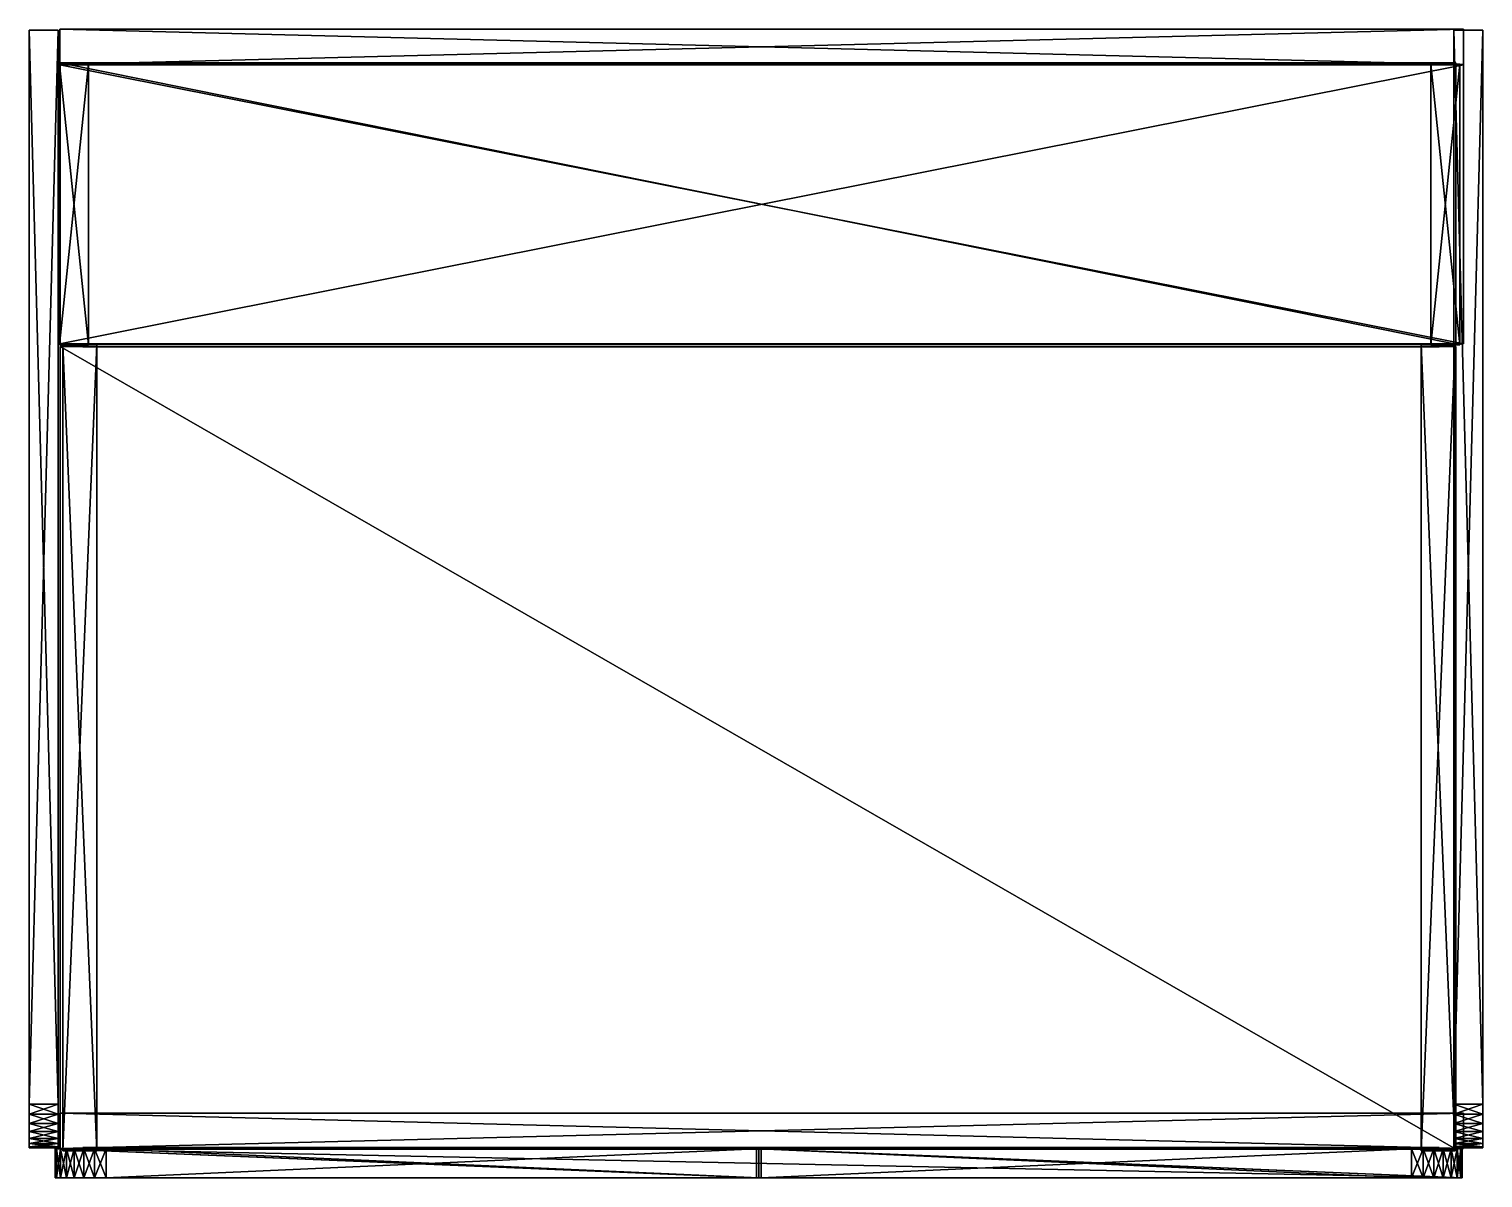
# Model space of a CAD drawing. Header units: centimetres. Extents: x -500 to 500, y -395 to 395.
import ezdxf

# ---------------------------------------------------------------- set-up
doc = ezdxf.new("R2010")
doc.units = ezdxf.units.CM
doc.layers.add('beige', color=7, linetype='Continuous', true_color=0xb1581b)
doc.layers.add('grey solid', color=7, linetype='Continuous', true_color=0xb1581b)

msp = doc.modelspace()

# ---------------------------------------------------------------- meshes
at = {"layer": 'beige', "color": 213, "true_color": 0xe158c7}
mesh = msp.add_polyface(dxfattribs=at)
corners = [(-481.83, -394.76, 393), (-480.91, -394.76, 401.02), (-478.27, -394.76, 408.38), (-474.14, -394.76, 414.88), (-468.72, -394.76, 420.3), (-462.22, -394.76, 424.44), (-454.85, -394.76, 427.07), (-446.83, -394.76, 428), (450.56, -394.76, 428), (458.58, -394.76, 427.07), (465.95, -394.76, 424.44), (472.44, -394.76, 420.3), (477.87, -394.76, 414.88), (482, -394.76, 408.38), (484.64, -394.76, 401.02), (485.56, -394.76, 393), (485.56, -394.76, -435.04), (484.64, -394.76, -443.06), (482, -394.76, -450.42), (477.87, -394.76, -456.92), (472.44, -394.76, -462.34), (465.95, -394.76, -466.48), (458.58, -394.76, -469.11), (450.56, -394.76, -470.04), (-446.83, -394.76, -470.04), (-454.85, -394.76, -469.11), (-462.22, -394.76, -466.48), (-468.72, -394.76, -462.34), (-474.14, -394.76, -456.92), (-478.27, -394.76, -450.42), (-480.91, -394.76, -443.06), (-481.83, -394.76, -435.04), (-481.83, -374.76, 393), (-480.91, -374.76, 401.02), (-478.27, -374.76, 408.38), (-474.14, -374.76, 414.88), (-468.72, -374.76, 420.3), (-462.22, -374.76, 424.44), (-454.85, -374.76, 427.07), (-446.83, -374.76, 428), (450.56, -374.76, 428), (458.58, -374.76, 427.07), (465.95, -374.76, 424.44), (472.44, -374.76, 420.3), (477.87, -374.76, 414.88), (482, -374.76, 408.38), (484.64, -374.76, 401.02), (485.56, -374.76, 393), (485.56, -374.76, -435.04), (484.64, -374.76, -443.06), (482, -374.76, -450.42), (477.87, -374.76, -456.92), (472.44, -374.76, -462.34), (465.95, -374.76, -466.48), (458.58, -374.76, -469.11), (450.56, -374.76, -470.04), (-446.83, -374.76, -470.04), (-454.85, -374.76, -469.11), (-462.22, -374.76, -466.48), (-468.72, -374.76, -462.34), (-474.14, -374.76, -456.92), (-478.27, -374.76, -450.42), (-480.91, -374.76, -443.06), (-481.83, -374.76, -435.04), (485.56, -394.76, 125.42), (485.56, -374.76, 125.42), (-481.83, -394.76, 125.42), (-481.83, -374.76, 125.42), (1.86, -394.76, 428), (1.86, -374.76, 428), (3.47, -394.76, -470.04), (3.47, -374.76, -470.04), (1.86, -394.76, 125.42), (0.26, -374.76, 122.36), (485.56, -394.76, 122.36), (485.56, -374.76, 122.36), (-481.83, -394.76, 122.36), (-481.83, -374.76, 122.36), (3.47, -394.76, 122.36), (1.86, -374.76, 125.42), (0.26, -394.76, -470.04), (0.26, -374.76, -470.04), (3.47, -374.76, 122.36), (0.26, -394.76, 122.36)]
mesh.append_faces([[corners[k] for k in face] for face in [(64, 79, 65)]], dxfattribs={"vtx0": -1, "color": 213})
mesh.append_faces([[corners[k] for k in face] for face in [(28, 26, 24), (24, 83, 31), (28, 24, 31), (62, 77, 81), (62, 81, 57), (62, 57, 59), (15, 13, 11), (15, 11, 9), (15, 9, 68), (32, 34, 36), (32, 36, 38), (32, 38, 69), (23, 21, 19), (23, 19, 17), (23, 17, 74), (75, 49, 51), (51, 53, 55), (75, 51, 55), (7, 5, 3), (7, 3, 1), (7, 1, 66), (40, 42, 44), (40, 44, 46), (40, 46, 65)]], dxfattribs={"vtx0": -1, "vtx1": -1, "vtx2": -1, "color": 213})
mesh.append_faces([[corners[k] for k in face] for face in [(28, 31, 30), (62, 59, 60), (15, 68, 72), (32, 69, 79), (23, 74, 78), (75, 55, 71), (7, 66, 72), (40, 65, 79), (64, 67, 79)]], dxfattribs={"vtx0": -1, "vtx2": -1, "color": 213})
mesh.append_faces([[corners[k] for k in face] for face in [(29, 28, 30), (61, 62, 60), (64, 15, 72), (67, 32, 79), (70, 23, 78), (82, 75, 71), (68, 7, 72), (69, 40, 79)]], dxfattribs={"vtx1": -1, "color": 213})
mesh.append_faces([[corners[k] for k in face] for face in [(64, 72, 67)]], dxfattribs={"vtx1": -1, "vtx2": -1, "color": 213})
mesh.append_faces([[corners[k] for k in face] for face in [(33, 32, 0), (0, 1, 33), (34, 33, 1), (1, 2, 34), (35, 34, 2), (2, 3, 35), (36, 35, 3), (3, 4, 36), (37, 36, 4), (4, 5, 37), (38, 37, 5), (5, 6, 38), (39, 38, 6), (6, 7, 39), (68, 69, 39), (39, 7, 68), (41, 40, 8), (8, 9, 41), (42, 41, 9), (9, 10, 42), (43, 42, 10), (10, 11, 43), (44, 43, 11), (11, 12, 44), (45, 44, 12), (12, 13, 45), (46, 45, 13), (13, 14, 46), (47, 46, 14), (14, 15, 47), (64, 65, 47), (47, 15, 64), (49, 48, 16), (16, 17, 49), (50, 49, 17), (17, 18, 50), (51, 50, 18), (18, 19, 51), (52, 51, 19), (19, 20, 52), (53, 52, 20), (20, 21, 53), (54, 53, 21), (21, 22, 54), (55, 54, 22), (22, 23, 55), (70, 71, 55), (55, 23, 70), (57, 56, 24), (24, 25, 57), (58, 57, 25), (25, 26, 58), (59, 58, 26), (26, 27, 59), (60, 59, 27), (27, 28, 60), (61, 60, 28), (28, 29, 61), (62, 61, 29), (29, 30, 62), (63, 62, 30), (30, 31, 63), (76, 77, 63), (63, 31, 76), (28, 27, 26), (26, 25, 24), (24, 80, 83), (83, 76, 31), (62, 63, 77), (77, 73, 81), (81, 56, 57), (57, 58, 59), (16, 48, 75), (75, 74, 16), (0, 32, 67), (67, 66, 0), (15, 14, 13), (13, 12, 11), (11, 10, 9), (9, 8, 68), (32, 33, 34), (34, 35, 36), (36, 37, 38), (38, 39, 69), (8, 40, 69), (69, 68, 8), (24, 56, 81), (81, 80, 24), (23, 22, 21), (21, 20, 19), (19, 18, 17), (17, 16, 74), (75, 48, 49), (49, 50, 51), (51, 52, 53), (53, 54, 55), (7, 6, 5), (5, 4, 3), (3, 2, 1), (1, 0, 66), (40, 41, 42), (42, 43, 44), (44, 45, 46), (46, 47, 65), (72, 66, 67), (83, 73, 77), (77, 76, 83), (74, 75, 82), (82, 78, 74), (78, 82, 71), (71, 70, 78), (81, 73, 83), (83, 80, 81)]], dxfattribs={"vtx2": -1, "color": 213})
at = {"layer": 'grey solid', "color": 213, "true_color": 0xe158c7}
mesh = msp.add_polyface(dxfattribs=at)
corners = [(-458.88, 177.74, 358.7), (-478.88, 177.74, 358.7), (-478.88, 177.74, 190.6), (-458.88, 177.74, 190.6), (-478.88, 370.62, 334.14), (-458.88, 370.62, 334.14), (-478.88, 370.62, 358.68), (-458.88, 370.62, 358.68), (-499.76, 394.11, 333.07), (-499.76, 394.11, 484.27), (-479.76, 394.11, 484.27), (-479.76, 394.11, 333.07), (481.07, 178.17, 383.91), (-478.41, 178.17, 383.91), (-478.41, 371.46, 383.91), (-478.41, 371.46, 403.91), (-478.41, 178.17, 403.91), (481.07, 178.17, 403.91), (481.07, 371.46, 383.91), (481.07, 176.73, 383.91), (-478.41, 176.73, 383.91), (-478.41, 176.73, 403.91), (481.07, 176.73, -484.81), (-478.41, 176.73, -484.81), (-478.41, 176.73, -464.81), (-462.74, 176.48, -476.33), (-462.74, 176.48, 391.35), (469.57, 176.48, 391.35), (-453.29, 178.07, 385.38), (-453.29, 178.07, -467.77), (-476.61, 178.07, -467.77), (-476.61, 178.07, 385.38), (-478.51, 178.48, 404.33), (-478.51, 178.48, 380.08), (486.49, 178.48, 380.08), (-478.51, 370.16, 380.08), (486.49, 370.16, 380.08), (-478.51, 370.16, 404.33), (486.49, 370.16, 404.33), (486.49, 178.48, 404.33), (-478.51, 394.76, 484.81), (-478.51, 370.51, 484.81), (486.49, 370.51, 484.81), (-478.51, 370.51, 333.35), (486.49, 370.51, 333.35), (-478.51, 394.76, 333.35), (486.49, 394.76, 333.35), (486.49, 394.76, 484.81)]
mesh.append_faces([[corners[k] for k in face] for face in [(0, 1, 2), (2, 3, 0), (3, 2, 4), (4, 5, 3), (5, 4, 6), (6, 7, 5), (7, 6, 1), (1, 0, 7), (5, 7, 0), (0, 3, 5), (1, 6, 4), (4, 2, 1), (8, 9, 10), (10, 11, 8), (12, 13, 14), (15, 16, 17), (16, 15, 14), (14, 13, 16), (17, 16, 13), (18, 14, 15), (19, 20, 21), (22, 23, 24), (25, 26, 27), (28, 29, 30), (30, 31, 28), (32, 33, 34), (33, 35, 36), (35, 37, 38), (37, 32, 39), (35, 33, 32), (32, 37, 35), (40, 41, 42), (41, 43, 44), (43, 45, 46), (45, 40, 47), (43, 41, 40), (40, 45, 43)]], dxfattribs={"vtx2": -1, "color": 213})
mesh = msp.add_polyface(dxfattribs=at)
corners = [(-499.76, 394.11, 484.27), (-499.76, -344.18, 484.27), (-479.76, -344.18, 484.27), (-479.76, 394.11, 484.27), (-499.76, -344.18, 333.07), (-499.76, 394.11, 333.07), (-479.76, 394.11, 333.07), (-479.76, -344.18, 333.07), (-499.76, -351.05, 333.86), (-479.76, -351.05, 333.86), (-499.76, -357.37, 336.12), (-479.76, -357.37, 481.22), (-479.76, -351.05, 483.48), (-499.76, -351.05, 483.48), (-499.76, -362.94, 477.68), (-499.76, -357.37, 481.22), (481.07, -375.04, 383.91), (-478.41, -375.04, 383.91), (-478.41, 176.73, 383.91), (-478.41, 176.73, 403.91), (-478.41, -375.04, 403.91), (481.07, -375.04, 403.91), (481.07, -375.04, -484.81), (-478.41, -375.04, -484.81), (-478.41, 176.73, -484.81), (-478.41, 176.73, -464.81), (-478.41, -375.04, -464.81), (481.07, -375.04, -464.81), (-476.61, 178.07, 385.38), (-476.61, 178.07, -467.77), (-476.61, -376.07, -467.77), (-476.61, -376.07, 385.38), (-453.29, 178.07, 385.38), (-453.29, -376.07, 385.38), (-453.29, -376.07, -467.77), (-453.29, 178.07, -467.77), (-478.51, -350.27, 403.16), (-478.51, -350.27, 459.48), (486.49, -350.27, 459.48)]
mesh.append_faces([[corners[k] for k in face] for face in [(3, 7, 6)]], dxfattribs={"vtx0": -1, "color": 213})
mesh.append_faces([[corners[k] for k in face] for face in [(0, 4, 1)]], dxfattribs={"vtx0": -1, "vtx1": -1, "color": 213})
mesh.append_faces([[corners[k] for k in face] for face in [(4, 14, 15), (4, 15, 13), (4, 13, 1)]], dxfattribs={"vtx0": -1, "vtx2": -1, "color": 213})
mesh.append_faces([[corners[k] for k in face] for face in [(12, 11, 7), (2, 12, 7), (3, 2, 7)]], dxfattribs={"vtx1": -1, "vtx2": -1, "color": 213})
mesh.append_faces([[corners[k] for k in face] for face in [(0, 1, 2), (2, 3, 0), (4, 5, 6), (6, 7, 4), (8, 4, 7), (7, 9, 8), (10, 8, 9), (11, 12, 13), (1, 13, 12), (12, 2, 1), (0, 5, 4), (16, 17, 18), (19, 20, 21), (20, 19, 18), (18, 17, 20), (22, 23, 24), (25, 26, 27), (26, 25, 24), (24, 23, 26), (28, 29, 30), (30, 31, 28), (32, 33, 34), (34, 35, 32), (35, 34, 30), (30, 29, 35), (33, 32, 28), (28, 31, 33), (36, 37, 38)]], dxfattribs={"vtx2": -1, "color": 213})
mesh = msp.add_polyface(dxfattribs=at)
corners = [(483.93, 177.74, 190.6), (483.93, 177.74, 358.7), (463.93, 177.74, 358.7), (463.93, 177.74, 190.6), (483.93, 370.62, 334.14), (463.93, 370.62, 334.14), (483.93, 370.62, 358.68), (463.93, 370.62, 358.68), (479.76, 394.11, 333.07), (479.76, 394.11, 484.27), (499.76, 394.11, 484.27), (499.76, 394.11, 333.07), (-478.41, 371.46, 383.91), (481.07, 371.46, 383.91), (481.07, 178.17, 383.91), (481.07, 178.17, 403.91), (481.07, 371.46, 403.91), (-478.41, 371.46, 403.91), (-478.41, 178.17, 383.91), (-478.41, 176.73, 403.91), (481.07, 176.73, 403.91), (481.07, 176.73, 383.91), (-478.41, 176.73, -464.81), (481.07, 176.73, -464.81), (481.07, 176.73, -484.81), (469.57, 176.48, 391.35), (469.57, 176.48, -476.33), (-462.74, 176.48, -476.33), (480.65, 178.07, 385.38), (480.65, 178.07, -467.77), (457.33, 178.07, -467.77), (457.33, 178.07, 385.38), (486.49, 178.48, 380.08), (486.49, 178.48, 404.33), (-478.51, 178.48, 404.33), (486.49, 370.16, 380.08), (-478.51, 178.48, 380.08), (486.49, 370.16, 404.33), (-478.51, 370.16, 380.08), (-478.51, 370.16, 404.33), (486.49, 370.51, 484.81), (486.49, 394.76, 484.81), (-478.51, 394.76, 484.81), (486.49, 370.51, 333.35), (-478.51, 370.51, 484.81), (486.49, 394.76, 333.35), (-478.51, 370.51, 333.35), (-478.51, 394.76, 333.35)]
mesh.append_faces([[corners[k] for k in face] for face in [(0, 1, 2), (2, 3, 0), (4, 0, 3), (3, 5, 4), (6, 4, 5), (5, 7, 6), (1, 6, 7), (7, 2, 1), (2, 7, 5), (5, 3, 2), (4, 6, 1), (1, 0, 4), (8, 9, 10), (10, 11, 8), (12, 13, 14), (15, 16, 17), (18, 14, 15), (16, 15, 14), (14, 13, 16), (17, 16, 13), (19, 20, 21), (22, 23, 24), (25, 26, 27), (28, 29, 30), (30, 31, 28), (32, 33, 34), (35, 32, 36), (37, 35, 38), (33, 37, 39), (33, 32, 35), (35, 37, 33), (40, 41, 42), (43, 40, 44), (45, 43, 46), (41, 45, 47), (41, 40, 43), (43, 45, 41)]], dxfattribs={"vtx2": -1, "color": 213})
mesh = msp.add_polyface(dxfattribs=at)
corners = [(479.76, 394.11, 484.27), (479.76, -344.18, 484.27), (499.76, -344.18, 484.27), (499.76, 394.11, 484.27), (479.76, -344.18, 333.07), (479.76, 394.11, 333.07), (499.76, 394.11, 333.07), (499.76, -344.18, 333.07), (479.76, -351.05, 333.86), (499.76, -351.05, 333.86), (479.76, -357.37, 336.12), (499.76, -357.37, 481.22), (499.76, -351.05, 483.48), (479.76, -351.05, 483.48), (479.76, -362.94, 477.68), (479.76, -357.37, 481.22), (-478.41, 176.73, 383.91), (481.07, 176.73, 383.91), (481.07, -375.04, 383.91), (481.07, -375.04, 403.91), (481.07, 176.73, 403.91), (-478.41, 176.73, 403.91), (-478.41, 176.73, -484.81), (481.07, 176.73, -484.81), (481.07, -375.04, -484.81), (481.07, -375.04, -464.81), (481.07, 176.73, -464.81), (-478.41, 176.73, -464.81), (457.33, 178.07, 385.38), (457.33, 178.07, -467.77), (457.33, -376.07, -467.77), (457.33, -376.07, 385.38), (480.65, 178.07, 385.38), (480.65, -376.07, 385.38), (480.65, -376.07, -467.77), (480.65, 178.07, -467.77), (486.49, -350.27, 459.48), (486.49, -350.27, 403.16), (-478.51, -350.27, 403.16)]
mesh.append_faces([[corners[k] for k in face] for face in [(3, 7, 6)]], dxfattribs={"vtx0": -1, "color": 213})
mesh.append_faces([[corners[k] for k in face] for face in [(0, 4, 1)]], dxfattribs={"vtx0": -1, "vtx1": -1, "color": 213})
mesh.append_faces([[corners[k] for k in face] for face in [(4, 14, 15), (4, 15, 13), (4, 13, 1)]], dxfattribs={"vtx0": -1, "vtx2": -1, "color": 213})
mesh.append_faces([[corners[k] for k in face] for face in [(12, 11, 7), (2, 12, 7), (3, 2, 7)]], dxfattribs={"vtx1": -1, "vtx2": -1, "color": 213})
mesh.append_faces([[corners[k] for k in face] for face in [(0, 1, 2), (2, 3, 0), (4, 5, 6), (6, 7, 4), (8, 4, 7), (7, 9, 8), (10, 8, 9), (11, 12, 13), (1, 13, 12), (12, 2, 1), (0, 5, 4), (16, 17, 18), (19, 20, 21), (20, 19, 18), (18, 17, 20), (22, 23, 24), (25, 26, 27), (26, 25, 24), (24, 23, 26), (28, 29, 30), (30, 31, 28), (32, 33, 34), (34, 35, 32), (35, 34, 30), (30, 29, 35), (33, 32, 28), (28, 31, 33), (36, 37, 38)]], dxfattribs={"vtx2": -1, "color": 213})
mesh = msp.add_polyface(dxfattribs=at)
corners = [(-479.76, -351.05, 333.86), (-479.76, -357.37, 336.12), (-499.76, -357.37, 336.12), (-499.76, -362.94, 339.66), (-479.76, -362.94, 339.66), (-499.76, -367.58, 344.31), (-479.76, -367.58, 344.31), (-499.76, -371.13, 349.88), (-479.76, -371.13, 349.88), (-499.76, -373.39, 356.19), (-479.76, -373.39, 356.19), (-499.76, -374.18, 363.07), (-479.76, -374.18, 363.07), (-499.76, -374.18, 454.27), (-479.76, -374.18, 454.27), (-499.76, -373.39, 461.15), (-479.76, -373.39, 461.15), (-499.76, -371.13, 467.46), (-479.76, -371.13, 467.46), (-499.76, -367.58, 473.03), (-479.76, -367.58, 473.03), (-499.76, -362.94, 477.68), (-479.76, -362.94, 477.68), (-499.76, -357.37, 481.22), (-479.76, -357.37, 481.22), (-499.76, -351.05, 483.48), (-499.76, -351.05, 333.86), (-499.76, -344.18, 333.07)]
mesh.append_faces([[corners[k] for k in face] for face in [(26, 7, 9), (26, 9, 11), (27, 11, 13), (27, 13, 15), (27, 15, 17), (27, 17, 19), (27, 19, 21)]], dxfattribs={"vtx0": -1, "vtx2": -1, "color": 213})
mesh.append_faces([[corners[k] for k in face] for face in [(2, 3, 7), (26, 2, 7), (27, 26, 11)]], dxfattribs={"vtx1": -1, "vtx2": -1, "color": 213})
mesh.append_faces([[corners[k] for k in face] for face in [(0, 1, 2), (3, 2, 1), (1, 4, 3), (5, 3, 4), (4, 6, 5), (7, 5, 6), (6, 8, 7), (9, 7, 8), (8, 10, 9), (11, 9, 10), (10, 12, 11), (13, 11, 12), (12, 14, 13), (15, 13, 14), (14, 16, 15), (17, 15, 16), (16, 18, 17), (19, 17, 18), (18, 20, 19), (21, 19, 20), (20, 22, 21), (23, 21, 22), (22, 24, 23), (25, 23, 24), (8, 6, 4), (3, 5, 7)]], dxfattribs={"vtx2": -1, "color": 213})
mesh = msp.add_polyface(dxfattribs=at)
corners = [(-479.76, -371.13, 349.88), (-479.76, -362.94, 339.66), (-479.76, -357.37, 336.12), (-479.76, -351.05, 333.86), (-479.76, -373.39, 356.19), (-479.76, -374.18, 363.07), (-479.76, -344.18, 333.07), (-479.76, -374.18, 454.27), (-479.76, -373.39, 461.15), (-479.76, -371.13, 467.46), (-479.76, -367.58, 473.03), (-479.76, -362.94, 477.68), (-479.76, -357.37, 481.22), (481.07, -375.04, 403.91), (-478.41, -375.04, 403.91), (-478.41, -375.04, 383.91), (481.07, -375.04, -464.81), (-478.41, -375.04, -464.81), (-478.41, -375.04, -484.81), (-453.29, -376.07, -467.77), (-453.29, -376.07, 385.38), (-476.61, -376.07, 385.38), (-476.61, -376.07, -467.77), (-462.74, -373.79, -476.33), (-229.66, -373.79, -476.33), (-229.66, -373.79, -259.41), (-462.74, -373.79, -259.41), (3.41, -373.79, -476.33), (3.41, -373.79, -259.41), (-229.66, -373.79, -42.49), (-462.74, -373.79, -42.49), (3.41, -373.79, -42.49), (-229.66, -373.79, 174.43), (-462.74, -373.79, 174.43), (3.41, -373.79, 174.43), (-229.66, -373.79, 391.35), (-462.74, -373.79, 391.35), (3.41, -373.79, 391.35), (-478.51, -350.27, 459.48), (-478.51, -374.52, 459.48), (486.49, -374.52, 459.48), (-478.51, -374.52, 403.16), (486.49, -374.52, 403.16), (-478.51, -350.27, 403.16), (486.49, -350.27, 403.16)]
mesh.append_faces([[corners[k] for k in face] for face in [(0, 1, 2), (0, 2, 3), (5, 3, 6)]], dxfattribs={"vtx0": -1, "vtx2": -1, "color": 213})
mesh.append_faces([[corners[k] for k in face] for face in [(4, 0, 3), (5, 4, 3), (7, 5, 6), (8, 7, 6), (9, 8, 6), (10, 9, 6), (11, 10, 6), (12, 11, 6)]], dxfattribs={"vtx1": -1, "vtx2": -1, "color": 213})
mesh.append_faces([[corners[k] for k in face] for face in [(13, 14, 15), (16, 17, 18), (19, 20, 21), (21, 22, 19), (23, 24, 25), (25, 26, 23), (24, 27, 28), (28, 25, 24), (26, 25, 29), (29, 30, 26), (25, 28, 31), (31, 29, 25), (30, 29, 32), (32, 33, 30), (29, 31, 34), (34, 32, 29), (33, 32, 35), (35, 36, 33), (32, 34, 37), (37, 35, 32), (38, 39, 40), (39, 41, 42), (41, 43, 44), (41, 39, 38), (38, 43, 41)]], dxfattribs={"vtx2": -1, "color": 213})
mesh = msp.add_polyface(dxfattribs=at)
corners = [(479.76, -362.94, 339.66), (479.76, -357.37, 336.12), (499.76, -357.37, 336.12), (479.76, -367.58, 344.31), (499.76, -362.94, 339.66), (479.76, -371.13, 349.88), (479.76, -351.05, 333.86), (479.76, -373.39, 356.19), (479.76, -374.18, 363.07), (479.76, -344.18, 333.07), (479.76, -374.18, 454.27), (479.76, -373.39, 461.15), (479.76, -371.13, 467.46), (479.76, -367.58, 473.03), (479.76, -362.94, 477.68), (-478.41, -375.04, 383.91), (481.07, -375.04, 383.91), (481.07, -375.04, 403.91), (-478.41, -375.04, -484.81), (481.07, -375.04, -484.81), (481.07, -375.04, -464.81), (480.65, -376.07, -467.77), (480.65, -376.07, 385.38), (457.33, -376.07, 385.38), (457.33, -376.07, -467.77), (3.41, -373.79, -476.33), (236.49, -373.79, -476.33), (236.49, -373.79, -259.41), (3.41, -373.79, -259.41), (469.57, -373.79, -476.33), (469.57, -373.79, -259.41), (236.49, -373.79, -42.49), (3.41, -373.79, -42.49), (469.57, -373.79, -42.49), (236.49, -373.79, 174.43), (3.41, -373.79, 174.43), (469.57, -373.79, 174.43), (236.49, -373.79, 391.35), (3.41, -373.79, 391.35), (469.57, -373.79, 391.35), (486.49, -374.52, 459.48), (486.49, -350.27, 459.48), (-478.51, -350.27, 459.48), (486.49, -374.52, 403.16), (-478.51, -374.52, 459.48), (486.49, -350.27, 403.16), (-478.51, -374.52, 403.16)]
mesh.append_faces([[corners[k] for k in face] for face in [(6, 5, 7), (6, 7, 8), (9, 8, 10), (9, 10, 11), (9, 11, 12), (9, 12, 13), (9, 13, 14)]], dxfattribs={"vtx0": -1, "vtx2": -1, "color": 213})
mesh.append_faces([[corners[k] for k in face] for face in [(1, 0, 5), (6, 1, 5), (9, 6, 8)]], dxfattribs={"vtx1": -1, "vtx2": -1, "color": 213})
mesh.append_faces([[corners[k] for k in face] for face in [(0, 1, 2), (3, 0, 4), (0, 3, 5), (15, 16, 17), (18, 19, 20), (21, 22, 23), (23, 24, 21), (25, 26, 27), (27, 28, 25), (26, 29, 30), (30, 27, 26), (28, 27, 31), (31, 32, 28), (27, 30, 33), (33, 31, 27), (32, 31, 34), (34, 35, 32), (31, 33, 36), (36, 34, 31), (35, 34, 37), (37, 38, 35), (34, 36, 39), (39, 37, 34), (40, 41, 42), (43, 40, 44), (45, 43, 46)]], dxfattribs={"vtx2": -1, "color": 213})
mesh = msp.add_polyface(dxfattribs=at)
corners = [(499.76, -351.05, 333.86), (499.76, -357.37, 336.12), (479.76, -357.37, 336.12), (499.76, -362.94, 339.66), (479.76, -362.94, 339.66), (499.76, -367.58, 344.31), (479.76, -367.58, 344.31), (479.76, -371.13, 349.88), (499.76, -371.13, 349.88), (479.76, -373.39, 356.19), (499.76, -373.39, 356.19), (479.76, -374.18, 363.07), (499.76, -374.18, 363.07), (479.76, -374.18, 454.27), (499.76, -374.18, 454.27), (479.76, -373.39, 461.15), (499.76, -373.39, 461.15), (479.76, -371.13, 467.46), (499.76, -371.13, 467.46), (479.76, -367.58, 473.03), (499.76, -367.58, 473.03), (479.76, -362.94, 477.68), (499.76, -362.94, 477.68), (479.76, -357.37, 481.22), (499.76, -357.37, 481.22), (479.76, -351.05, 483.48), (499.76, -344.18, 333.07), (486.49, -350.27, 459.48), (486.49, -374.52, 459.48), (486.49, -374.52, 403.16), (486.49, -350.27, 403.16)]
mesh.append_faces([[corners[k] for k in face] for face in [(8, 3, 1), (8, 1, 0), (12, 0, 26)]], dxfattribs={"vtx0": -1, "vtx2": -1, "color": 213})
mesh.append_faces([[corners[k] for k in face] for face in [(10, 8, 0), (12, 10, 0), (14, 12, 26), (16, 14, 26), (18, 16, 26), (20, 18, 26), (22, 20, 26), (24, 22, 26)]], dxfattribs={"vtx1": -1, "vtx2": -1, "color": 213})
mesh.append_faces([[corners[k] for k in face] for face in [(0, 1, 2), (1, 3, 4), (3, 5, 6), (7, 6, 5), (5, 8, 7), (9, 7, 8), (8, 10, 9), (11, 9, 10), (10, 12, 11), (13, 11, 12), (12, 14, 13), (15, 13, 14), (14, 16, 15), (17, 15, 16), (16, 18, 17), (19, 17, 18), (18, 20, 19), (21, 19, 20), (20, 22, 21), (23, 21, 22), (22, 24, 23), (25, 23, 24), (8, 5, 3), (27, 28, 29), (29, 30, 27)]], dxfattribs={"vtx2": -1, "color": 213})

doc.saveas('drawing.dxf')
